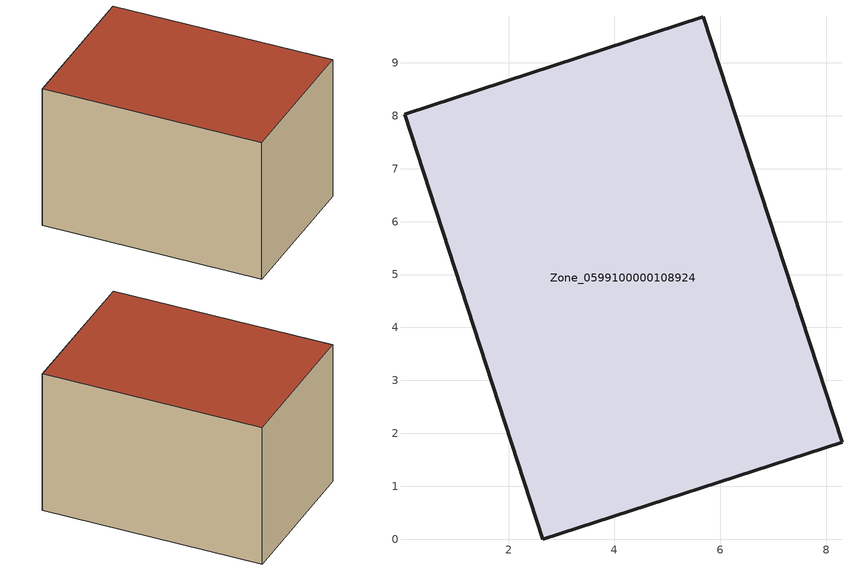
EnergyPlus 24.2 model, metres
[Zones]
Zone_0599100000108924
 floor ground (C_G): 2.64,0 0.03,8.03 5.68,9.87 8.3,1.83 z3.95
 wall outside (C_F): 5.68,9.87 0.03,8.03 2.64,0 8.3,1.83 5.68,9.87 z3.95:9.61
 roof outside (C_R): 0.03,8.03 2.64,0 8.3,1.83 5.68,9.87 z9.61
[BUILDING]
Pand.0599100000108924: North Axis=0; Terrain=City; Loads Convergence Tolerance Value=0.04; Temperature Convergence Tolerance Value=0.4; Solar Distribution=FullExterior; Maximum Number of Warmup Days=25; Minimum Number of Warmup Days=1
[Site:Location]
Rotterdam.The.Hague.AP_ZH_NLD Design_Conditions: Latitude=51.96; Longitude=4.45; Time Zone=1; Elevation=-4.5
[SITE:GROUNDTEMPERATURE:BUILDINGSURFACE]
18, 18, 18, 18, 18, 18, 18, 18, 18, 18, 18, 18
[MATERIAL] Thermal Absorptance=0.9; Solar Absorptance=0.7; Visible Absorptance=0.7
Name | Roughness | Thickness | Conductivity | Density | Specific Heat
G.TI.1946-1964 | MediumSmooth | 0.15 | 1 | 540 | 1210
F.TI.1946-1964 | Rough | 0.3 | 0.857143 | 1920 | 840
R.TI.1946-1964 | MediumRough | 0.2 | 0.277778 | 1500 | 1000
[CONSTRUCTION]
C_G: G.TI.1946-1964
C_F: F.TI.1946-1964
C_R: R.TI.1946-1964
[ZONE]
Zone_0599100000108924: Type=1; Multiplier=1; Ceiling Height=Autocalculate; Volume=Autocalculate; Floor Area=autocalculate; Part of Total Floor Area=Yes
[ZONEINFILTRATION:DESIGNFLOWRATE]
Infil_Zone_0599100000108924: Zone or ZoneList or Space or SpaceList=Zone_0599100000108924; Schedule=AlwaysOn; Design Flow Rate Calculation Method=Flow/Area; Flow Rate per Floor Area=0.003; Constant Term Coefficient=1; Temperature Term Coefficient=0; Velocity Term Coefficient=0; Velocity Squared Term Coefficient=0
[HVACTEMPLATE:ZONE:IDEALLOADSAIRSYSTEM]
Zone_0599100000108924: Maximum Heating Supply Air Temperature=50; Minimum Cooling Supply Air Temperature=13; Maximum Heating Supply Air Humidity Ratio=0.0156; Minimum Cooling Supply Air Humidity Ratio=0.0077; Heating Limit=NoLimit; Cooling Limit=NoLimit; Dehumidification Control Type=ConstantSensibleHeatRatio; Cooling Sensible Heat Ratio=0.7; Dehumidification Setpoint=60; Humidification Control Type=None; Humidification Setpoint=30; Outdoor Air Method=None; Outdoor Air Flow Rate per Person=0.00944; Outdoor Air Flow Rate per Zone Floor Area=0; Outdoor Air Flow Rate per Zone=0; Demand Controlled Ventilation Type=None; Outdoor Air Economizer Type=NoEconomizer; Heat Recovery Type=None; Sensible Heat Recovery Effectiveness=0.7; Latent Heat Recovery Effectiveness=0.65
[ZONECONTROL:THERMOSTAT]
ThermostatControl_Zone_0599100000108924: Zone or ZoneList=Zone_0599100000108924; Control Type Schedule=DualSetpointControlType; Control 1=Thermostat_Zone_0599100000108924; Temperature Difference Between Cutout And Setpoint=0
[THERMOSTATSETPOINT:DUALSETPOINT]
Thermostat_Zone_0599100000108924: Heating Setpoint Temperature Schedule=HeatingSetpoint_Zone_0599100000108924; Cooling Setpoint Temperature Schedule=CoolingSetpoint_Zone_0599100000108924
[SCHEDULE:COMPACT]
HeatingSetpoint_Zone_0599100000108924: Through: 12/31, For: AllDays, Until: 24:00, 21
CoolingSetpoint_Zone_0599100000108924: Through: 12/31, For: AllDays, Until: 24:00, 24
DualSetpointControlType: Through: 12/31, For: AllDays, Until: 24:00, 4
AlwaysOn: Through: 12/31, For: AllDays, Until: 24:00, 1
